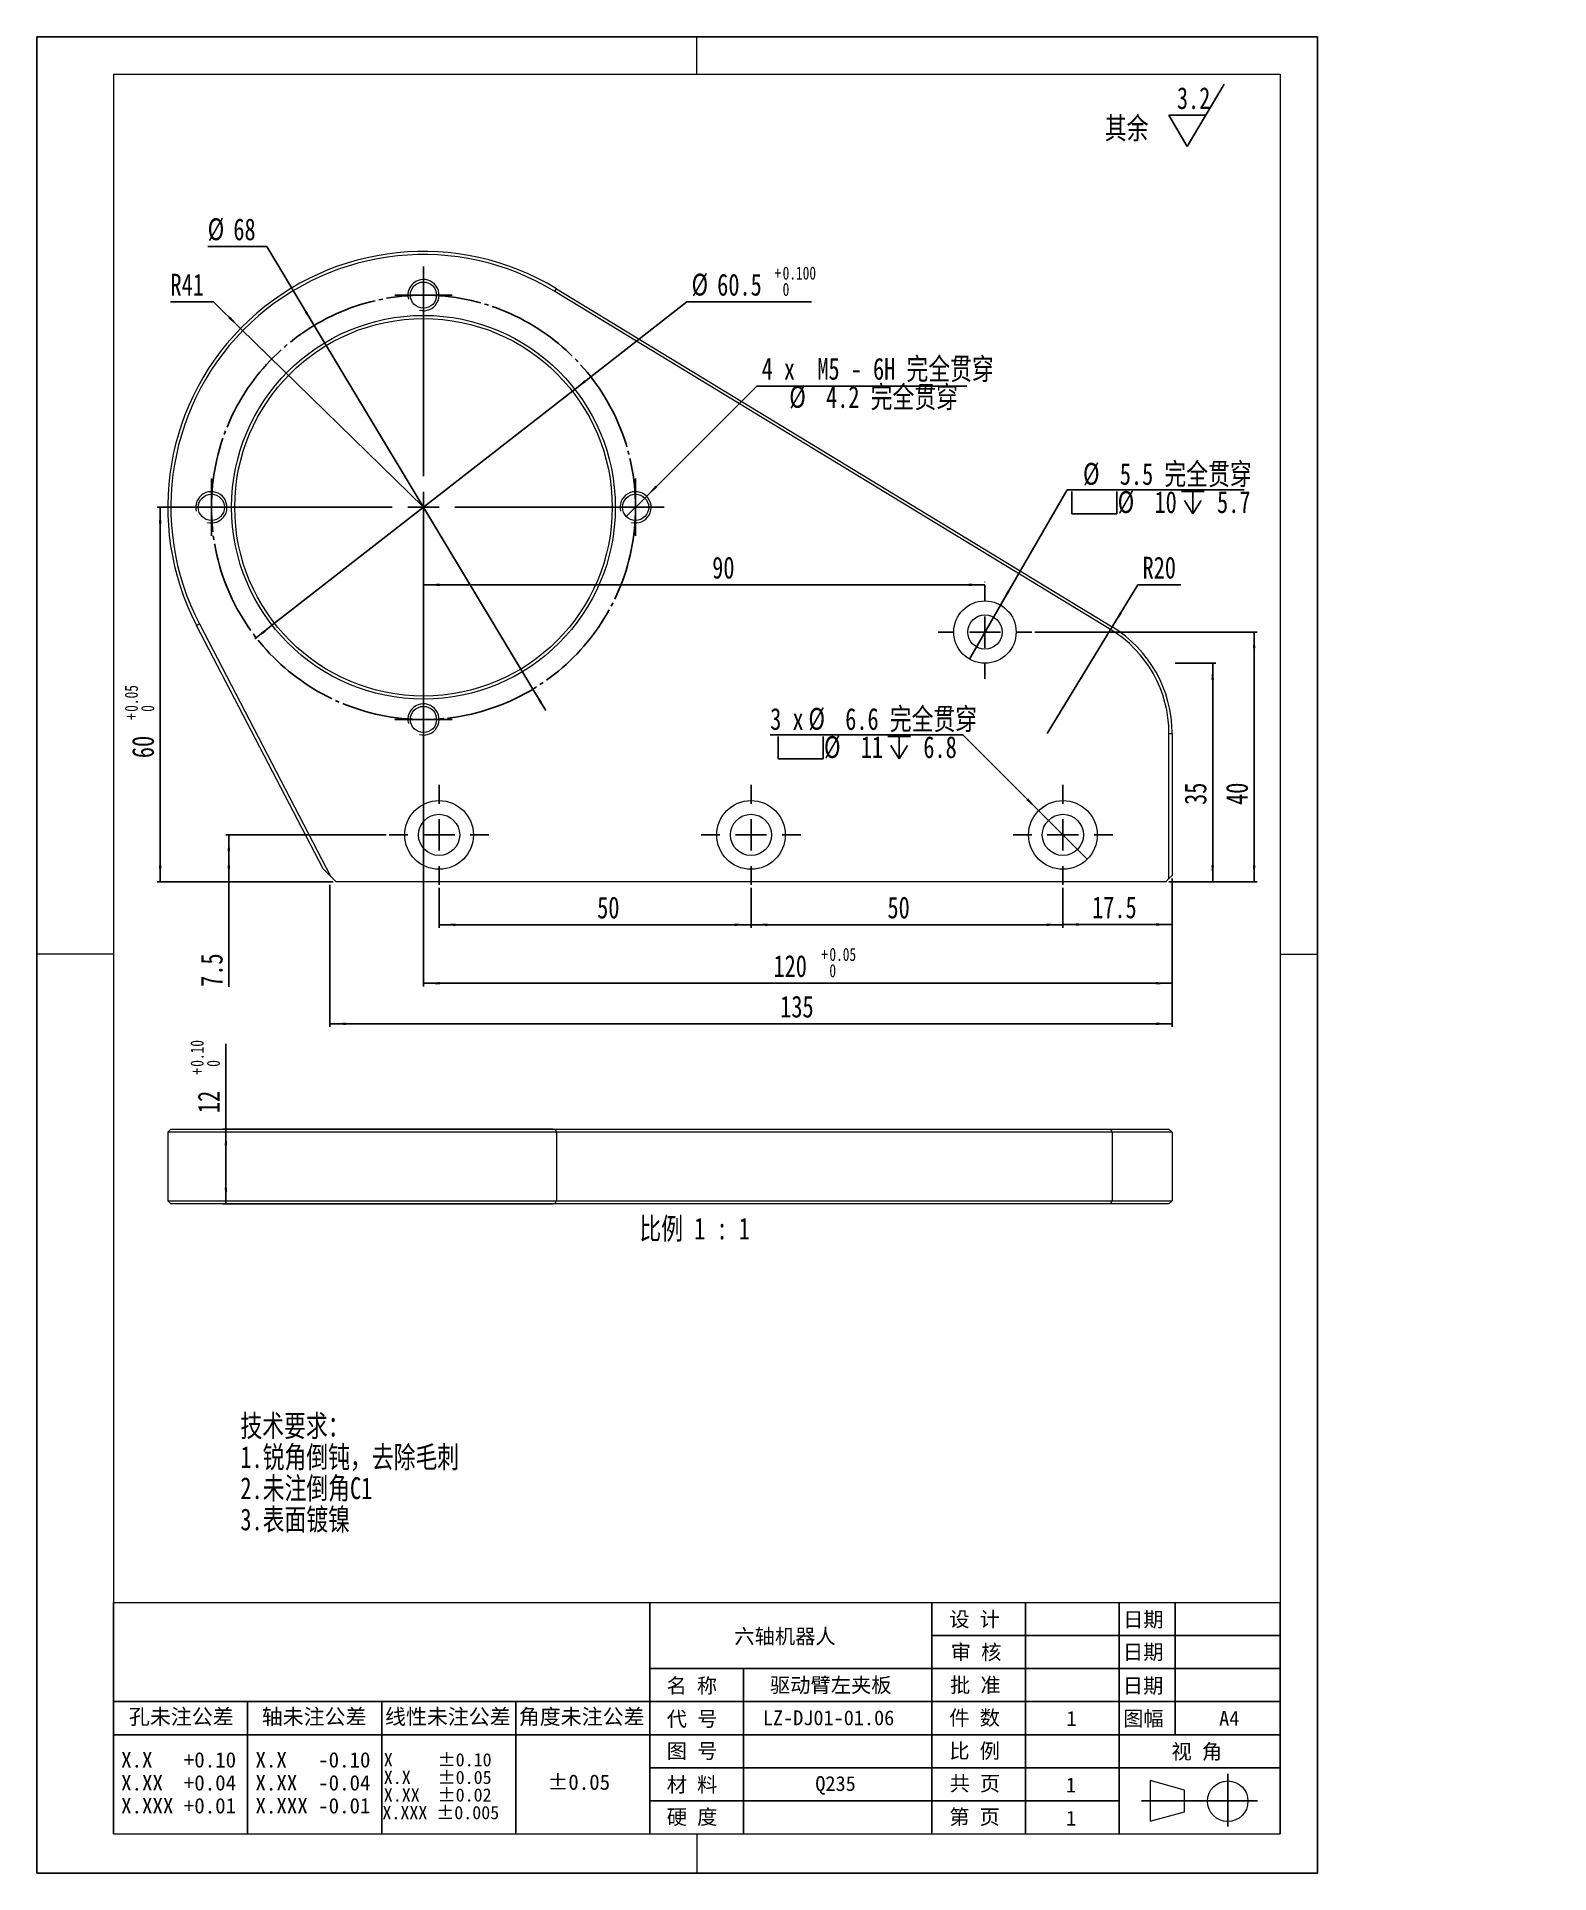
# Model space of a CAD drawing. Header units: millimetres. Extents: x 5 to 490, y 3 to 592.
import ezdxf

# ---------------------------------------------------------------- set-up
doc = ezdxf.new("R2010")
doc.units = ezdxf.units.MM
doc.linetypes.add('SLD-中心线', pattern=[34.29, 30.48, -1.27, 1.27, -1.27])
doc.linetypes.add('SLD-实线', pattern=[0])
for name, color, linetype in [('FORMAT', 7, 'SLD-实线'), ('SLD-0', 179, 'SLD-实线'), ('中心线层', 1, 'SLD-中心线'), ('图框', 7, 'SLD-实线'), ('标注层', 96, 'SLD-实线')]:
    doc.layers.add(name, color=color, linetype=linetype)
doc.layers.add('粗实线', color=7, linetype='SLD-实线', lineweight=15)
doc.styles.add('SLDTEXTSTYLE0', font='HYSWLONGFANGSONG.TTF', dxfattribs={"bigfont": 'bigfont'})
doc.styles.add('SLDTEXTSTYLE1', font='SIMSUN.TTC')
doc.styles.add('SLDTEXTSTYLE2', font='SIMSUN.TTC', dxfattribs={"bigfont": 'bigfont'})
doc.styles.add('SLDTEXTSTYLE3', font='HYSWLONGFANGSONG.TTF')
doc.dimstyles.new('SLDDIMSTYLE0', dxfattribs={"dimtxt": 7, "dimasz": 5.2, "dimexe": 0, "dimexo": 0.0625, "dimgap": 1.75, "dimtad": 0, "dimtih": 1, "dimtoh": 1, "dimdec": 3, "dimrnd": 1e-09, "dimzin": 12, "dimdsep": 46, "dimtxsty": 'SLDTEXTSTYLE3', "dimsah": 1, "dimcen": 0, "dimadec": 0, "dimazin": 3, "dimtfac": 1, "dimtdec": 3, "dimtmove": 0, "dimatfit": 3, "dimfxl": 0, "dimfrac": 2, "dimtolj": 1, "dimtzin": 12, "dimarcsym": 0})
doc.dimstyles.new('SLDDIMSTYLE1', dxfattribs={"dimtxt": 7, "dimasz": 5.2, "dimexe": 0, "dimexo": 0.0625, "dimgap": 1.75, "dimtad": 1, "dimrnd": 1e-09, "dimzin": 12, "dimdsep": 46, "dimtxsty": 'SLDTEXTSTYLE3', "dimsah": 1, "dimcen": 0.09, "dimadec": 0, "dimazin": 3, "dimtol": 1, "dimtp": 0.1, "dimtfac": 1, "dimtofl": 0, "dimtmove": 0, "dimatfit": 3, "dimfxl": 0, "dimfrac": 2, "dimtolj": 1, "dimarcsym": 0})
doc.dimstyles.new('SLDDIMSTYLE2', dxfattribs={"dimtxt": 7, "dimasz": 5.2, "dimexe": 0, "dimexo": 0.0625, "dimgap": 1.75, "dimtad": 0, "dimtih": 1, "dimtoh": 1, "dimdec": 3, "dimrnd": 1e-09, "dimzin": 12, "dimdsep": 46, "dimtxsty": 'SLDTEXTSTYLE3', "dimsah": 1, "dimcen": 0, "dimadec": 0, "dimazin": 3, "dimtfac": 1, "dimtdec": 3, "dimtofl": 0, "dimtmove": 0, "dimatfit": 3, "dimfxl": 0, "dimfrac": 2, "dimtolj": 1, "dimtzin": 12, "dimarcsym": 0})
doc.dimstyles.new('SLDDIMSTYLE3', dxfattribs={"dimtxt": 7, "dimasz": 5.2, "dimexe": 0, "dimexo": 0.0625, "dimgap": 1.75, "dimtad": 1, "dimdec": 3, "dimrnd": 1e-09, "dimzin": 12, "dimdsep": 46, "dimtxsty": 'SLDTEXTSTYLE3', "dimsah": 1, "dimcen": 0.09, "dimadec": 0, "dimazin": 3, "dimtfac": 1, "dimtdec": 3, "dimtofl": 0, "dimtmove": 0, "dimatfit": 3, "dimfxl": 0, "dimfrac": 2, "dimtolj": 1, "dimtzin": 12, "dimarcsym": 0})
doc.dimstyles.new('SLDDIMSTYLE4', dxfattribs={"dimtxt": 7, "dimasz": 5.2, "dimexe": 0, "dimexo": 0.0625, "dimgap": 1.75, "dimtad": 0, "dimtih": 1, "dimtoh": 1, "dimdec": 3, "dimrnd": 1e-09, "dimzin": 12, "dimdsep": 46, "dimtxsty": 'SLDTEXTSTYLE3', "dimsah": 1, "dimcen": 0, "dimadec": 0, "dimazin": 3, "dimtol": 1, "dimtp": 0.2, "dimtfac": 1, "dimtdec": 3, "dimtmove": 0, "dimatfit": 3, "dimfxl": 0, "dimfrac": 2, "dimtolj": 1, "dimtzin": 0, "dimarcsym": 0})
doc.dimstyles.new('SLDDIMSTYLE5', dxfattribs={"dimtxt": 7, "dimasz": 5.2, "dimexe": 0, "dimexo": 0.0625, "dimgap": 1.75, "dimtad": 0, "dimtih": 1, "dimtoh": 1, "dimdec": 0, "dimrnd": 1e-09, "dimzin": 12, "dimdsep": 46, "dimtxsty": 'SLDTEXTSTYLE3', "dimblk1": 'NONE', "dimsah": 1, "dimcen": 0, "dimadec": 0, "dimazin": 3, "dimtfac": 1, "dimtdec": 3, "dimtmove": 0, "dimatfit": 3, "dimldrblk": 'NONE', "dimfxl": 0, "dimfrac": 2, "dimtolj": 1, "dimtzin": 12, "dimarcsym": 0})
doc.dimstyles.new('SLDDIMSTYLE6', dxfattribs={"dimtxt": 7, "dimasz": 5.2, "dimexe": 0, "dimexo": 0.0625, "dimgap": 1.75, "dimtad": 0, "dimtih": 1, "dimtoh": 1, "dimdec": 1, "dimrnd": 1e-09, "dimzin": 12, "dimdsep": 46, "dimtxsty": 'SLDTEXTSTYLE3', "dimblk1": 'NONE', "dimsah": 1, "dimcen": 0, "dimadec": 0, "dimazin": 3, "dimtfac": 1, "dimtdec": 3, "dimtmove": 0, "dimatfit": 3, "dimldrblk": 'NONE', "dimfxl": 0, "dimfrac": 2, "dimtolj": 1, "dimtzin": 12, "dimarcsym": 0})
doc.dimstyles.new('SLDDIMSTYLE7', dxfattribs={"dimtxt": 7, "dimasz": 5.2, "dimexe": 0, "dimexo": 0.0625, "dimgap": 1.75, "dimtad": 1, "dimrnd": 1e-09, "dimzin": 12, "dimdsep": 46, "dimtxsty": 'SLDTEXTSTYLE3', "dimsah": 1, "dimcen": 0.09, "dimadec": 0, "dimazin": 3, "dimtol": 1, "dimtp": 0.2, "dimtfac": 1, "dimtofl": 0, "dimtmove": 0, "dimatfit": 3, "dimfxl": 0, "dimfrac": 2, "dimtolj": 1, "dimtzin": 0, "dimarcsym": 0})

# ---------------------------------------------------------------- blocks, each defined once
blk = doc.blocks.new('SW_NOTE_0')
at = {"layer": 'SLD-0', "color": 0, "char_height": 7, "attachment_point": 1, "style": 'SLDTEXTSTYLE0'}
for s, insert in [('\\M+18B5A术\\M+19776\\M+18B81\\M+18146', (0, 9.02)), ('1.锐\\M+18A70\\M+1937C钝\\M+18143\\M+18B8E\\M+18F9C\\M+196D1\\M+18E68', (0, -0.98)), ('2.\\M+196A2\\M+1928D\\M+1937C\\M+18A70C1', (0, -10.98)), ('3.\\M+1955C\\M+196CA镀镍', (0, -20.98))]:
    blk.add_mtext(s, dxfattribs=dict(at, insert=insert))
blk = doc.blocks.new('SW_NOTE_1')
at = {"layer": 'FORMAT', "color": 0, "char_height": 4.925, "attachment_point": 2, "style": 'SLDTEXTSTYLE1'}
for s, insert in [('X.X   +0.10', (15.24, 5.73)), ('X.XX  +0.04', (15.24, -1.63)), ('X.XXX +0.01', (15.24, -8.98))]:
    blk.add_mtext(s, dxfattribs=dict(at, insert=insert))
blk = doc.blocks.new('SW_NOTE_2')
at = {"layer": 'FORMAT', "color": 0, "char_height": 4.925, "attachment_point": 2, "style": 'SLDTEXTSTYLE1'}
for s, insert in [('X.X   -0.10', (15.24, 5.73)), ('X.XX  -0.04', (15.24, -1.63)), ('X.XXX -0.01', (15.24, -8.98))]:
    blk.add_mtext(s, dxfattribs=dict(at, insert=insert))
blk = doc.blocks.new('SW_NOTE_3')
at = {"layer": 'FORMAT', "color": 0, "char_height": 4.2333, "attachment_point": 2, "style": 'SLDTEXTSTYLE1'}
for s, insert in [('X     ±0.10', (14.35, 4.93)), ('X.X   ±0.05', (14.35, -0.72)), (' X.XXX ±0.005', (13.91, -12.01)), ('X.XX  ±0.02', (14.35, -6.36))]:
    blk.add_mtext(s, dxfattribs=dict(at, insert=insert))
blk = doc.blocks.new('SW_SFSYMBOL_0')
at = {"layer": 'SLD-0', "color": 0}
for p, q in [((3.3, -10), (15.1, 10)), ((3.3, -10), (-2.6, 0)), ((9.2, 0), (-2.6, 0))]:
    blk.add_line(p, q, dxfattribs=at)
at = {"layer": 'SLD-0', "color": 0, "insert": (0, 9.02), "char_height": 7, "attachment_point": 1, "style": 'SLDTEXTSTYLE3'}
blk.add_mtext('3.2', dxfattribs=at)
blk = doc.blocks.new('_D')
at = {"layer": '标注层'}
for p, q in [((78.73, 524.36), (59.81, 524.36)), ((93.95, 499.06), (78.73, 524.36)), ((164.05, 382.52), (93.95, 499.06)), ((164.05, 382.52), (168.18, 375.67))]:
    blk.add_line(p, q, dxfattribs=at)
for points in [[(93.95, 499.06), (91.61, 503.72), (90.92, 503.31)], [(164.05, 382.52), (166.39, 377.86), (167.08, 378.27)]]:
    blk.add_solid(points, dxfattribs=at)
at = {"layer": '标注层', "char_height": 7, "attachment_point": 1, "style": 'SLDTEXTSTYLE3'}
for s, insert in [('%%c', (59.81, 533.41, 0.2)), ('68', (68.04, 533.38, 0.2))]:
    blk.add_mtext(s, dxfattribs=dict(at, insert=insert))
blk = doc.blocks.new('_D_1')
at = {"layer": '标注层'}
for p, q in [((95.25, 440.79), (43.58, 440.79)), ((44.58, 440.79), (44.58, 320.79)), ((98, 320.79), (43.58, 320.79))]:
    blk.add_line(p, q, dxfattribs=at)
for points in [[(44.58, 440.79), (44.18, 435.59), (44.98, 435.59)], [(44.58, 320.79), (44.98, 325.99), (44.18, 325.99)]]:
    blk.add_solid(points, dxfattribs=at)
at = {"layer": '标注层', "attachment_point": 1, "rotation": 90, "style": 'SLDTEXTSTYLE3'}
for s, insert, char_height in [('0.05', (33.23, 375.24, 11.8), 4.2), ('0', (38.46, 375.24, 11.8), 4.2), ('+', (33.23, 372.66, 11.8), 4.2), ('60', (35.56, 360.4, 11.8), 7)]:
    blk.add_mtext(s, dxfattribs=dict(at, insert=insert, char_height=char_height))
blk = doc.blocks.new('_D_2')
at = {"layer": '标注层'}
for p, q in [((61.65, 506.61), (47.88, 506.61)), ((70.35, 498.1), (61.65, 506.61)), ((129, 440.79), (70.35, 498.1))]:
    blk.add_line(p, q, dxfattribs=at)
blk.add_solid([(70.35, 498.1), (66.92, 502.02), (66.36, 501.45)], dxfattribs=at)
at = {"layer": '标注层', "insert": (47.88, 515.63, 11.8), "char_height": 7, "attachment_point": 1, "style": 'SLDTEXTSTYLE3'}
blk.add_mtext('R41', dxfattribs=at)
blk = doc.blocks.new('_D_3')
at = {"layer": '标注层'}
for p, q in [((129, 407.04), (129, 287.24)), ((369, 319.79), (369, 287.24)), ((129, 288.24), (369, 288.24))]:
    blk.add_line(p, q, dxfattribs=at)
for points in [[(129, 288.24), (134.2, 287.84), (134.2, 288.64)], [(369, 288.24), (363.8, 288.64), (363.8, 287.84)]]:
    blk.add_solid(points, dxfattribs=at)
at = {"layer": '标注层', "attachment_point": 1, "style": 'SLDTEXTSTYLE3'}
for s, insert, char_height in [('120', (241.2, 297.26, 11.8), 7), ('+', (256.54, 299.6, 11.8), 4.2), ('0.05', (259.13, 299.6, 11.8), 4.2), ('0', (259.13, 294.37, 11.8), 4.2)]:
    blk.add_mtext(s, dxfattribs=dict(at, insert=insert, char_height=char_height))
blk = doc.blocks.new('_D_4')
at = {"layer": '标注层'}
for p, q in [((370, 390.79), (383.01, 390.79)), ((382.01, 390.79), (382.01, 320.79)), ((370, 320.79), (383.01, 320.79))]:
    blk.add_line(p, q, dxfattribs=at)
for points in [[(382.01, 390.79), (381.61, 385.59), (382.41, 385.59)], [(382.01, 320.79), (382.41, 325.99), (381.61, 325.99)]]:
    blk.add_solid(points, dxfattribs=at)
at = {"layer": '标注层', "insert": (372.99, 345.4, 11.8), "char_height": 7, "attachment_point": 1, "rotation": 90, "style": 'SLDTEXTSTYLE3'}
blk.add_mtext('35', dxfattribs=at)
blk = doc.blocks.new('_D_5')
at = {"layer": '标注层'}
for p, q in [((99, 319.79), (99, 274.25)), ((369, 319.79), (369, 274.25)), ((99, 275.25), (369, 275.25))]:
    blk.add_line(p, q, dxfattribs=at)
for points in [[(99, 275.25), (104.2, 274.85), (104.2, 275.65)], [(369, 275.25), (363.8, 275.65), (363.8, 274.85)]]:
    blk.add_solid(points, dxfattribs=at)
at = {"layer": '标注层', "insert": (243.36, 284.27, 11.8), "char_height": 7, "attachment_point": 1, "style": 'SLDTEXTSTYLE3'}
blk.add_mtext('135', dxfattribs=at)
blk = doc.blocks.new('_D_6')
at = {"layer": '标注层'}
for p, q in [((349.82, 402.46), (358.03, 415.94)), ((358.03, 415.94), (371.8, 415.94)), ((329, 368.3), (349.82, 402.46))]:
    blk.add_line(p, q, dxfattribs=at)
blk.add_solid([(349.82, 402.46), (352.87, 406.69), (352.18, 407.11)], dxfattribs=at)
at = {"layer": '标注层', "insert": (359.53, 424.96, 11.8), "char_height": 7, "attachment_point": 1, "style": 'SLDTEXTSTYLE3'}
blk.add_mtext('R20', dxfattribs=at)
blk = doc.blocks.new('_D_7')
at = {"layer": '标注层'}
for p, q in [((176.72, 477.98), (213.44, 506.61)), ((213.44, 506.61), (253.35, 506.61)), ((81.28, 403.6), (176.72, 477.98)), ((81.28, 403.6), (74.97, 398.68))]:
    blk.add_line(p, q, dxfattribs=at)
for points in [[(176.72, 477.98), (181.06, 480.87), (180.57, 481.5)], [(81.28, 403.6), (76.94, 400.71), (77.43, 400.08)]]:
    blk.add_solid(points, dxfattribs=at)
at = {"layer": '标注层', "attachment_point": 1, "style": 'SLDTEXTSTYLE3'}
for s, insert, char_height in [('%%c', (214.94, 515.66, 12.2), 7), ('60.5', (223.16, 515.63, 12.2), 7), ('+', (241.56, 517.96, 12.2), 4.2), ('0.100', (244.14, 517.96, 12.2), 4.2), ('0', (244.14, 512.73, 12.2), 4.2)]:
    blk.add_mtext(s, dxfattribs=dict(at, insert=insert, char_height=char_height))
blk = doc.blocks.new('_D_8')
at = {"layer": '标注层'}
for p, q in [((199.97, 443.76), (235.91, 479.66)), ((235.91, 479.66), (303.19, 479.66)), ((194.03, 437.82), (199.97, 443.76))]:
    blk.add_line(p, q, dxfattribs=at)
blk.add_solid([(199.97, 443.76), (203.93, 447.15), (203.37, 447.72)], dxfattribs=at)
at = {"layer": '标注层', "char_height": 7, "attachment_point": 1}
for s, insert, style in [('4 x  M5 - 6H \\M+18AAE\\M+19153贯\\M+190FA', (237.41, 488.68, 12.2), 'SLDTEXTSTYLE0'), ('%%c', (246.27, 479.68, 12.2), 'SLDTEXTSTYLE3'), (' 4.2 \\M+18AAE\\M+19153贯\\M+190FA', (254.5, 479.65, 12.2), 'SLDTEXTSTYLE0')]:
    blk.add_mtext(s, dxfattribs=dict(at, insert=insert, style=style))
blk = doc.blocks.new('_NONE')
blk = doc.blocks.new('SW_SYMBOL_HOLE_SPOT')
at = {"layer": '标注层', "color": 0}
for p, q in [((0, 1750), (0, 150)), ((3200, 150), (3200, 1750)), ((0, 150), (3200, 150))]:
    blk.add_line(p, q, dxfattribs=at)
blk = doc.blocks.new('SW_SYMBOL_HOLE_DEPTH')
at = {"layer": '标注层', "color": 0}
for p, q in [((0, 1750), (1600, 1750)), ((800, 1750), (800, 150)), ((200, 1110), (800, 150)), ((1400, 1110), (800, 150))]:
    blk.add_line(p, q, dxfattribs=at)
blk = doc.blocks.new('_D_9')
at = {"layer": '标注层'}
for p, q in [((314, 409.45), (335.32, 446.33)), ((335.32, 446.33), (392.1, 446.33)), ((304, 392.13), (314, 409.45))]:
    blk.add_line(p, q, dxfattribs=at)
blk.add_solid([(314, 409.45), (316.95, 413.75), (316.26, 414.15)], dxfattribs=at)
at = {"layer": '标注层', "xscale": 0.004511737089201878, "yscale": 0.004511737089201878, "zscale": 0.004511737089201878}
for name, p in [('SW_SYMBOL_HOLE_SPOT', (336.82, 437.97)), ('SW_SYMBOL_HOLE_DEPTH', (372.05, 437.97))]:
    blk.add_blockref(name, p, dxfattribs=at)
at = {"layer": '标注层', "char_height": 7, "attachment_point": 1}
for s, insert, style in [('%%c', (340.44, 455.01, 12.2), 'SLDTEXTSTYLE3'), (' 5.5 \\M+18AAE\\M+19153贯\\M+190FA', (348.67, 454.98, 12.2), 'SLDTEXTSTYLE0'), ('%%c', (351.55, 445.98, 12.2), 'SLDTEXTSTYLE3'), (' 10 ', (359.78, 445.95, 12.2), 'SLDTEXTSTYLE3'), (' 5.7', (379.84, 445.95, 12.2), 'SLDTEXTSTYLE3')]:
    blk.add_mtext(s, dxfattribs=dict(at, insert=insert, style=style))
blk = doc.blocks.new('_D_10')
at = {"layer": '标注层'}
for p, q in [((301.94, 367.81), (240.15, 367.81)), ((326.22, 343.56), (301.94, 367.81)), ((341.78, 328.02), (326.22, 343.56))]:
    blk.add_line(p, q, dxfattribs=at)
blk.add_solid([(326.22, 343.56), (322.82, 347.52), (322.26, 346.95)], dxfattribs=at)
at = {"layer": '标注层', "xscale": 0.004511737089201878, "yscale": 0.004511737089201878, "zscale": 0.004511737089201878}
for name, p in [('SW_SYMBOL_HOLE_SPOT', (242.66, 359.45)), ('SW_SYMBOL_HOLE_DEPTH', (277.89, 359.45))]:
    blk.add_blockref(name, p, dxfattribs=at)
at = {"layer": '标注层', "char_height": 7, "attachment_point": 1}
for s, insert, style in [('%%c', (252.41, 376.49, 12.2), 'SLDTEXTSTYLE3'), (' 6.6 \\M+18AAE\\M+19153贯\\M+190FA', (260.64, 376.46, 12.2), 'SLDTEXTSTYLE0'), ('3 x ', (240.15, 376.46, 12.2), 'SLDTEXTSTYLE3'), ('%%c', (257.39, 367.46, 12.2), 'SLDTEXTSTYLE3'), (' 11 ', (265.62, 367.43, 12.2), 'SLDTEXTSTYLE3'), (' 6.8', (285.68, 367.43, 12.2), 'SLDTEXTSTYLE3')]:
    blk.add_mtext(s, dxfattribs=dict(at, insert=insert, style=style))
blk = doc.blocks.new('_D_11')
at = {"layer": '标注层'}
for p, q in [((234, 318.79), (234, 306)), ((334, 318.79), (334, 306)), ((334, 307), (234, 307))]:
    blk.add_line(p, q, dxfattribs=at)
for points in [[(234, 307), (239.2, 306.6), (239.2, 307.4)], [(334, 307), (328.8, 307.4), (328.8, 306.6)]]:
    blk.add_solid(points, dxfattribs=at)
at = {"layer": '标注层', "insert": (277.75, 316.03, 12.2), "char_height": 7, "attachment_point": 1, "style": 'SLDTEXTSTYLE3'}
blk.add_mtext('50', dxfattribs=at)
blk = doc.blocks.new('_D_12')
at = {"layer": '标注层'}
for p, q in [((134, 318.79), (134, 306)), ((234, 318.79), (234, 306)), ((234, 307), (134, 307))]:
    blk.add_line(p, q, dxfattribs=at)
for points in [[(134, 307), (139.2, 306.6), (139.2, 307.4)], [(234, 307), (228.8, 307.4), (228.8, 306.6)]]:
    blk.add_solid(points, dxfattribs=at)
at = {"layer": '标注层', "insert": (184.68, 316.03, 12.2), "char_height": 7, "attachment_point": 1, "style": 'SLDTEXTSTYLE3'}
blk.add_mtext('50', dxfattribs=at)
blk = doc.blocks.new('_D_13')
at = {"layer": '标注层'}
for p, q in [((117, 335.79), (65.6, 335.79)), ((66.6, 335.79), (66.6, 320.79)), ((100, 320.79), (65.6, 320.79)), ((66.6, 320.79), (66.6, 287.09))]:
    blk.add_line(p, q, dxfattribs=at)
for points in [[(66.6, 335.79), (66.2, 330.59), (67, 330.59)], [(66.6, 320.79), (67, 325.99), (66.2, 325.99)]]:
    blk.add_solid(points, dxfattribs=at)
at = {"layer": '标注层', "insert": (57.58, 287.09, 12.2), "char_height": 7, "attachment_point": 1, "rotation": 90, "style": 'SLDTEXTSTYLE3'}
blk.add_mtext('7.5', dxfattribs=at)
blk = doc.blocks.new('_D_14')
at = {"layer": '标注层'}
for p, q in [((334, 318.79), (334, 306.07)), ((369, 321.79), (369, 306.07)), ((334, 307.07), (369, 307.07))]:
    blk.add_line(p, q, dxfattribs=at)
for points in [[(334, 307.07), (339.2, 306.67), (339.2, 307.47)], [(369, 307.07), (363.8, 307.47), (363.8, 306.67)]]:
    blk.add_solid(points, dxfattribs=at)
at = {"layer": '标注层', "insert": (343.36, 316.09, 12.2), "char_height": 7, "attachment_point": 1, "style": 'SLDTEXTSTYLE3'}
blk.add_mtext('17.5', dxfattribs=at)
blk = doc.blocks.new('_D_15')
at = {"layer": '标注层'}
for p, q in [((325, 400.79), (396.3, 400.79)), ((395.3, 400.79), (395.3, 320.79)), ((368, 320.79), (396.3, 320.79))]:
    blk.add_line(p, q, dxfattribs=at)
for points in [[(395.3, 400.79), (394.9, 395.59), (395.7, 395.59)], [(395.3, 320.79), (395.7, 325.99), (394.9, 325.99)]]:
    blk.add_solid(points, dxfattribs=at)
at = {"layer": '标注层', "insert": (386.28, 345.4, 12.2), "char_height": 7, "attachment_point": 1, "rotation": 90, "style": 'SLDTEXTSTYLE3'}
blk.add_mtext('40', dxfattribs=at)
blk = doc.blocks.new('_D_16')
at = {"layer": '标注层'}
for p, q in [((129, 439.79), (129, 414.94)), ((309, 415.94), (129, 415.94)), ((309, 416.79), (309, 416.94))]:
    blk.add_line(p, q, dxfattribs=at)
for points in [[(129, 415.94), (134.2, 415.54), (134.2, 416.34)], [(309, 415.94), (303.8, 416.34), (303.8, 415.54)]]:
    blk.add_solid(points, dxfattribs=at)
at = {"layer": '标注层', "insert": (221.56, 424.96, 12.2), "char_height": 7, "attachment_point": 1, "style": 'SLDTEXTSTYLE3'}
blk.add_mtext('90', dxfattribs=at)
blk = doc.blocks.new('SW_CENTERMARKSYMBOL_0')
at = {"layer": 'SLD-0', "color": 0}
for p, q in [((0, 10), (0, 65.5)), ((-10, 0), (-65.5, 0)), ((0, 0), (-5, 0)), ((0, 0), (0, 5)), ((0, 0), (0, -5)), ((0, 0), (5, 0)), ((10, 0), (65.5, 0)), ((0, -10), (0, -65.5))]:
    blk.add_line(p, q, dxfattribs=at)
blk = doc.blocks.new('SW_CENTERMARKSYMBOL_1')
at = {"layer": 'SLD-0', "color": 0}
for p, q in [((0, 5), (0, 9.2)), ((-5, 0), (-9.2, 0)), ((0, 0), (-5, 0)), ((0, 0), (0, 5)), ((0, 0), (0, -5)), ((0, 0), (5, 0)), ((5, 0), (9.2, 0)), ((0, -5), (0, -9.2))]:
    blk.add_line(p, q, dxfattribs=at)
blk = doc.blocks.new('SW_CENTERMARKSYMBOL_2')
at = {"layer": 'SLD-0', "color": 0}
for p, q in [((0, 5), (0, 9.2)), ((-5, 0), (-9.2, 0)), ((0, 0), (-5, 0)), ((0, 0), (0, 5)), ((0, 0), (0, -5)), ((0, 0), (5, 0)), ((5, 0), (9.2, 0)), ((0, -5), (0, -9.2))]:
    blk.add_line(p, q, dxfattribs=at)
blk = doc.blocks.new('SW_CENTERMARKSYMBOL_3')
at = {"layer": 'SLD-0', "color": 0}
for p, q in [((0, 5), (0, 9.2)), ((-5, 0), (-9.2, 0)), ((0, 0), (-5, 0)), ((0, 0), (0, 5)), ((0, 0), (0, -5)), ((0, 0), (5, 0)), ((5, 0), (9.2, 0)), ((0, -5), (0, -9.2))]:
    blk.add_line(p, q, dxfattribs=at)
blk = doc.blocks.new('SW_CENTERMARKSYMBOL_4')
at = {"layer": 'SLD-0', "color": 0}
for p, q in [((0, 5), (0, 9.2)), ((-5, 0), (-9.2, 0)), ((0, 0), (-5, 0)), ((0, 0), (0, 5)), ((0, 0), (0, -5)), ((0, 0), (5, 0)), ((5, 0), (9.2, 0)), ((0, -5), (0, -9.2))]:
    blk.add_line(p, q, dxfattribs=at)
blk = doc.blocks.new('SW_CENTERMARKSYMBOL_5')
at = {"layer": 'SLD-0', "color": 0}
for p, q in [((0, 10), (0, 16)), ((-10, 0), (-16, 0)), ((0, 0), (-5, 0)), ((0, 0), (0, 5)), ((0, 0), (0, -5)), ((0, 0), (5, 0)), ((10, 0), (16, 0)), ((0, -10), (0, -16))]:
    blk.add_line(p, q, dxfattribs=at)
blk = doc.blocks.new('SW_CENTERMARKSYMBOL_6')
at = {"layer": 'SLD-0', "color": 0}
for p, q in [((0, 10), (0, 16)), ((-10, 0), (-16, 0)), ((0, 0), (-5, 0)), ((0, 0), (0, 5)), ((0, 0), (0, -5)), ((0, 0), (5, 0)), ((10, 0), (16, 0)), ((0, -10), (0, -16))]:
    blk.add_line(p, q, dxfattribs=at)
blk = doc.blocks.new('SW_CENTERMARKSYMBOL_7')
at = {"layer": 'SLD-0', "color": 0}
for p, q in [((0, 10), (0, 16)), ((-10, 0), (-16, 0)), ((0, 0), (-5, 0)), ((0, 0), (0, 5)), ((0, 0), (0, -5)), ((0, 0), (5, 0)), ((10, 0), (16, 0)), ((0, -10), (0, -16))]:
    blk.add_line(p, q, dxfattribs=at)
blk = doc.blocks.new('SW_CENTERMARKSYMBOL_8')
at = {"layer": 'SLD-0', "color": 0}
for p, q in [((0, 10), (0, 15)), ((-10, 0), (-15, 0)), ((0, 0), (-5, 0)), ((0, 0), (0, 5)), ((0, 0), (0, -5)), ((0, 0), (5, 0)), ((10, 0), (15, 0)), ((0, -10), (0, -15))]:
    blk.add_line(p, q, dxfattribs=at)
blk = doc.blocks.new('_D_17')
at = {"layer": '标注层'}
for p, q in [((65.66, 241.52), (65.66, 268.85)), ((170.61, 241.52), (64.66, 241.52)), ((65.66, 241.52), (65.66, 217.52)), ((170.61, 217.52), (64.66, 217.52))]:
    blk.add_line(p, q, dxfattribs=at)
for points in [[(65.66, 241.52), (65.26, 236.32), (66.06, 236.32)], [(65.66, 217.52), (66.06, 222.72), (65.26, 222.72)]]:
    blk.add_solid(points, dxfattribs=at)
at = {"layer": '标注层', "attachment_point": 1, "rotation": 90, "style": 'SLDTEXTSTYLE3'}
for s, insert, char_height in [('0.10', (54.3, 261.48, 19.2), 4.2), ('+', (54.3, 258.9, 19.2), 4.2), ('0', (59.53, 261.48, 19.2), 4.2), ('12', (56.63, 246.63, 19.2), 7)]:
    blk.add_mtext(s, dxfattribs=dict(at, insert=insert, char_height=char_height))

msp = doc.modelspace()

# ---------------------------------------------------------------- linework, layer by layer
at = {"color": 7, "linetype": 'SLD-实线', "lineweight": 15}
for p, q in [((171.0926, 509.9939), (171.6123, 510.8483)), ((349.2669, 401.6217), (171.0926, 509.9939)), ((171.6123, 510.8483), (349.7865, 402.4761)), ((57.1441, 403.4037), (56.257, 402.9422)), ((96.8309, 324.9589), (56.257, 402.9422)), ((57.1441, 403.4037), (99.1808, 322.609)), ((349.2669, 401.6217), (349.7865, 402.4761)), ((368.0001, 321.7897), (368.0001, 368.3012)), ((368.0001, 368.3012), (369.0001, 368.3012)), ((369.0001, 368.3012), (369.0001, 322.7897)), ((99.1808, 322.609), (96.8309, 324.9589)), ((99.1808, 322.609), (101.0001, 320.7897)), ((367.0001, 320.7897), (101.0001, 320.7897)), ((367.0001, 320.7897), (368.0001, 321.7897)), ((369.0001, 322.7897), (368.0001, 321.7897)), ((48.0001, 241.5237), (47.0001, 240.5237)), ((48.0001, 241.5237), (171.0926, 241.5237)), ((171.0926, 241.5237), (171.6123, 240.5237)), ((171.0926, 241.5237), (349.2669, 241.5237)), ((349.2669, 241.5237), (349.7865, 240.5237)), ((349.2669, 241.5237), (368.0001, 241.5237)), ((368.0001, 241.5237), (369.0001, 240.5237)), ((47.0001, 240.5237), (47.0001, 218.5237)), ((171.6123, 240.5237), (47.0001, 240.5237)), ((171.6123, 240.5237), (171.6123, 218.5237)), ((349.7865, 240.5237), (171.6123, 240.5237)), ((349.7865, 240.5237), (349.7865, 218.5237)), ((369.0001, 240.5237), (349.7865, 240.5237)), ((369.0001, 240.5237), (369.0001, 218.5237)), ((47.0001, 218.5237), (48.0001, 217.5237)), ((47.0001, 218.5237), (171.6123, 218.5237)), ((171.0926, 217.5237), (171.6123, 218.5237)), ((171.6123, 218.5237), (349.7865, 218.5237)), ((349.2669, 217.5237), (349.7865, 218.5237)), ((349.7865, 218.5237), (369.0001, 218.5237)), ((368.0001, 217.5237), (369.0001, 218.5237)), ((171.0926, 217.5237), (48.0001, 217.5237)), ((349.2669, 217.5237), (171.0926, 217.5237)), ((368.0001, 217.5237), (349.2669, 217.5237))]:
    msp.add_line(p, q, dxfattribs=at)
for centre, radius in [((129.0001, 508.7897), 4.2), ((129.0001, 440.7897), 61.5), ((129.0001, 440.7897), 60.5), ((61.0001, 440.7897), 4.2), ((197.0001, 440.7897), 4.2), ((309.0001, 400.7897), 10), ((309.0001, 400.7897), 5.5), ((129.0001, 372.7897), 4.2), ((134.0001, 335.7897), 11), ((134.0001, 335.7897), 6.6), ((234.0001, 335.7897), 11), ((234.0001, 335.7897), 6.6), ((334.0001, 335.7897), 11), ((334.0001, 335.7897), 6.6)]:
    msp.add_circle(centre, radius, dxfattribs=at)
for centre, radius, start, end in [((129.0001, 440.7897), 82, 58.6904884, 207.4875267), ((129.0001, 440.7897), 81, 58.6904884, 207.4875267), ((329.0001, 368.3012), 39, 0, 58.6904884), ((329.0001, 368.3012), 40, 0, 58.6904884)]:
    msp.add_arc(centre, radius, start, end, dxfattribs=at)
at = {"color": 7, "linetype": 'SLD-实线', "lineweight": 0}
for centre in [(129.0001, 508.7897), (61.0001, 440.7897), (197.0001, 440.7897), (129.0001, 372.7897)]:
    msp.add_arc(centre, 5, 255, 195, dxfattribs=at)
at = {"layer": 'FORMAT'}
for p, q in [((29.6, 89.8), (29.6, 15.6)), ((201.6, 89.8), (201.6, 15.6)), ((292, 89.8), (292, 15.6)), ((322, 89.8), (322, 15.6)), ((352, 89.8), (352, 15.6)), ((370, 89.8), (370, 47.4)), ((403.6, 89.8), (403.6, 15.6)), ((403.6, 79.2), (292, 79.2)), ((403.6, 68.6), (201.6, 68.6)), ((231.6, 68.6), (231.6, 15.6)), ((29.6, 58), (403.6, 58)), ((72.6, 58), (72.6, 15.6)), ((115.6, 58), (115.6, 15.6)), ((158.6, 58), (158.6, 15.6)), ((29.6, 47.4), (403.6, 47.4)), ((201.6, 36.8), (403.6, 36.8)), ((352, 26.2), (201.6, 26.2))]:
    msp.add_line(p, q, dxfattribs=at)
at = {"layer": 'SLD-0'}
for p, q in [((386.8278, 34.9129), (386.8278, 17.9426)), ((359.1742, 26.2), (375.6734, 26.2)), ((375.6734, 26.2), (396.3388, 26.2))]:
    msp.add_line(p, q, dxfattribs=at)
at = {"layer": '中心线层', "linetype": 'SLD-中心线'}
msp.add_circle((129.0001, 440.7897), 68, dxfattribs=at)
at = {"layer": '图框'}
for p, q in [((5, 591.6), (415.6, 591.6)), ((5, 591.6), (5, 3)), ((415.6, 591.6), (415.6, 3)), ((5, 3), (415.6, 3))]:
    msp.add_line(p, q, dxfattribs=at)
at = {"layer": '粗实线'}
for p, q in [((216.6, 579.6), (216.6, 591.6)), ((29.6, 579.6), (403.6, 579.6)), ((29.6, 579.6), (29.6, 15.6)), ((403.6, 579.6), (403.6, 15.6)), ((29.6, 297.6), (5, 297.6)), ((403.6, 297.6), (415.6, 297.6)), ((29.6, 89.8), (403.6, 89.8)), ((361.9628, 32.7), (361.9628, 19.7)), ((373.001, 29.679), (361.9628, 32.7)), ((373.001, 22.721), (373.001, 29.679)), ((361.9628, 19.7), (373.001, 22.721)), ((29.6, 15.6), (403.6, 15.6)), ((29.6, 15.6), (403.6, 15.6)), ((216.6, 15.6), (216.6, 3))]:
    msp.add_line(p, q, dxfattribs=at)
msp.add_circle((386.8278, 26.0905), 6.5, dxfattribs=at)

# ---------------------------------------------------------------- block references
at = {"layer": 'FORMAT'}
for name, p in [('SW_NOTE_1', (35.2485, 36.0926)), ('SW_NOTE_2', (78.3257, 36.0926)), ('SW_NOTE_3', (119.2025, 36.5764))]:
    msp.add_blockref(name, p, dxfattribs=at)
at = {"layer": 'SLD-0'}
for name, p in [('SW_SFSYMBOL_0', (370.5443, 566.4103)), ('SW_CENTERMARKSYMBOL_4', (129.0001, 508.7897)), ('SW_CENTERMARKSYMBOL_0', (129.0001, 440.7897)), ('SW_CENTERMARKSYMBOL_3', (61.0001, 440.7897)), ('SW_CENTERMARKSYMBOL_2', (197.0001, 440.7897)), ('SW_CENTERMARKSYMBOL_8', (309.0001, 400.7897)), ('SW_CENTERMARKSYMBOL_1', (129.0001, 372.7897)), ('SW_CENTERMARKSYMBOL_6', (134.0001, 335.7897)), ('SW_CENTERMARKSYMBOL_7', (234.0001, 335.7897)), ('SW_CENTERMARKSYMBOL_5', (334.0001, 335.7897)), ('SW_NOTE_0', (70.2971, 140.8915))]:
    msp.add_blockref(name, p, dxfattribs=at)

# ---------------------------------------------------------------- texts
at = {"color": 7, "linetype": 'Continuous', "lineweight": 0, "insert": (212.3605, 213.136), "char_height": 7, "attachment_point": 2, "style": 'SLDTEXTSTYLE0'}
msp.add_mtext('  \\M+194E4\\M+197E1 1 : 1', dxfattribs=at)
at = {"layer": 'FORMAT', "attachment_point": 2}
for s, insert, char_height, style in [('设 计', (305.6882, 86.8128), 4.7625, 'SLDTEXTSTYLE2'), ('\\M+193FA\\M+18AFA', (359.7912, 86.7188), 4.7625, 'SLDTEXTSTYLE2'), ('审 \\M+18A6A', (306.1622, 76.2489), 4.7625, 'SLDTEXTSTYLE2'), ('\\M+193FA\\M+18AFA', (359.7364, 76.2865), 4.7625, 'SLDTEXTSTYLE2'), ('\\M+196BC \\M+18FCC', (215.045, 65.5128), 4.7625, 'SLDTEXTSTYLE2'), ('\\M+194E1 \\M+18F79', (305.9331, 65.695), 4.7625, 'SLDTEXTSTYLE2'), ('\\M+193FA\\M+18AFA', (359.7036, 65.5021), 4.7625, 'SLDTEXTSTYLE2'), ('\\M+18D45\\M+196A2\\M+1928D\\M+18CF6\\M+18DB7', (51.3522, 55.6606), 4.925, 'SLDTEXTSTYLE2'), ('轴\\M+196A2\\M+1928D\\M+18CF6\\M+18DB7', (93.9446, 55.6606), 4.925, 'SLDTEXTSTYLE2'), ('线\\M+190AB\\M+196A2\\M+1928D\\M+18CF6\\M+18DB7', (136.8179, 55.6606), 4.925, 'SLDTEXTSTYLE2'), ('\\M+18A70\\M+19378\\M+196A2\\M+1928D\\M+18CF6\\M+18DB7', (179.7183, 55.6606), 4.925, 'SLDTEXTSTYLE2'), ('\\M+191E3 \\M+18D86', (215.105, 54.864), 4.7625, 'SLDTEXTSTYLE2'), ('\\M+18C8F \\M+19094', (305.6882, 55.2117), 4.7625, 'SLDTEXTSTYLE2'), ('图\\M+1959D', (359.821, 54.9989), 4.7625, 'SLDTEXTSTYLE2'), ('A4', (387.3188, 55.05), 4.7625, 'SLDTEXTSTYLE1'), ('图 \\M+18D86', (215.105, 44.5967), 4.7625, 'SLDTEXTSTYLE2'), ('\\M+194E4 \\M+197E1', (305.6882, 44.5967), 4.7625, 'SLDTEXTSTYLE2'), ('视 \\M+18A70', (376.9227, 44.3817), 4.7625, 'SLDTEXTSTYLE2'), ('±0.05', (178.7808, 34.6756), 4.925, 'SLDTEXTSTYLE1'), ('\\M+18DDE \\M+197BF', (215.105, 33.8172), 4.7625, 'SLDTEXTSTYLE2'), ('\\M+18BA4 页', (305.7651, 34.1437), 4.7625, 'SLDTEXTSTYLE2'), ('1', (336.5957, 33.6877), 4.7625, 'SLDTEXTSTYLE1'), ('\\M+18D64 \\M+19378', (215.105, 23.4272), 4.7625, 'SLDTEXTSTYLE2'), ('\\M+191E6 页', (305.6882, 23.4272), 4.7625, 'SLDTEXTSTYLE2'), ('1', (336.6263, 23.0322), 4.7625, 'SLDTEXTSTYLE1')]:
    msp.add_mtext(s, dxfattribs=dict(at, insert=insert, char_height=char_height, style=style))
at = {"layer": 'SLD-0'}
for s, insert, char_height, attachment_point, style in [('\\M+191B4\\M+1975D', (347.4289, 565.8042), 7, 1, 'SLDTEXTSTYLE0'), ('\\M+1985A轴\\M+18AF7\\M+18AED\\M+1906C', (244.8951, 81.3303), 4.7625, 2, 'SLDTEXTSTYLE2'), ('驱动\\M+1E45D\\M+18DB6夹\\M+194C2', (259.5685, 65.695), 4.7625, 2, 'SLDTEXTSTYLE2'), ('LZ-DJ01-01.06', (258.874, 55.2117), 4.7625, 2, 'SLDTEXTSTYLE1'), ('1', (336.7402, 54.9989), 4.7625, 2, 'SLDTEXTSTYLE1'), ('Q235', (261.1064, 34.1437), 4.7625, 2, 'SLDTEXTSTYLE1')]:
    msp.add_mtext(s, dxfattribs=dict(at, insert=insert, char_height=char_height, attachment_point=attachment_point, style=style))

# ---------------------------------------------------------------- dimensions: what is measured, and where the dimension line sits
at = {"layer": '标注层'}
for p1, p2, dimstyle, picture, middle in [((93.9465, 499.0585), (164.0537, 382.521), 'SLDDIMSTYLE0', '_D', (68.5189, 529.7271)), ((176.716, 477.9844), (81.2842, 403.595), 'SLDDIMSTYLE4', '_D_7', (234.1445, 512.1905))]:
    dim = msp.add_diameter_dim_2p(p1=p1, p2=p2, dimstyle=dimstyle, dxfattribs=at)
    dim.commit()
    dim.dimension.update_dxf_attribs({"geometry": picture, "text_midpoint": middle, "dimtype": 163})
for center, mpoint, picture, middle in [((129.0001, 440.7897), (70.3545, 498.102), '_D_2', (54.0168, 510.9383)), ((329.0001, 368.3012), (349.8179, 402.457), '_D_6', (365.6682, 420.2675))]:
    dim = msp.add_radius_dim(center=center, mpoint=mpoint, dimstyle='SLDDIMSTYLE2', dxfattribs=at)
    dim.commit()
    dim.dimension.update_dxf_attribs({"geometry": picture, "text_midpoint": middle, "dimtype": 164})
for p1, p2, text, picture, middle in [((194.0288, 437.8214), (199.9714, 443.7581), '<> x  M5 - 6H 完全贯穿\\P%%c 4.2 完全贯穿\\P', '_D_8', (270.2985, 479.4708)), ((341.783, 328.0163), (326.2172, 343.5632), '<> x %%c 6.6 完全贯穿\\P{\\fGDT;v}%%c 11 {\\fGDT;x} 6.8\\P', '_D_10', (270.2985, 367.4351))]:
    dim = msp.add_diameter_dim_2p(p1=p1, p2=p2, text=text, dimstyle='SLDDIMSTYLE5', override={"dimpost": '<>'}, dxfattribs=at)
    dim.commit()
    dim.dimension.update_dxf_attribs({"geometry": picture, "text_midpoint": middle, "dimtype": 163})
dim = msp.add_diameter_dim_2p(p1=(303.9955, 392.1321), p2=(314.0047, 409.4473), text='<> 完全贯穿\\P{\\fGDT;v}%%c 10 {\\fGDT;x} 5.7\\P', dimstyle='SLDDIMSTYLE6', dxfattribs=at)
dim.commit()
dim.dimension.update_dxf_attribs({"geometry": '_D_9', "text_midpoint": (364.464, 445.9559), "dimtype": 163})
for base, p1, p2, dimstyle, picture, middle in [((39.0001, 320.7897), (129.0001, 440.7897), (99.0001, 320.7897), 'SLDDIMSTYLE1', '_D_1', (39.0001, 371.5038)), ((395.3046, 320.7897), (324.0001, 400.7897), (367.0001, 320.7897), 'SLDDIMSTYLE3', '_D_15', (395.3046, 350.0014)), ((377.681, 320.7897), (369.0001, 390.7897), (369.0001, 320.7897), 'SLDDIMSTYLE3', '_D_4', (377.681, 350.0014)), ((66.6008, 320.7897), (118.0001, 335.7897), (101.0001, 320.7897), 'SLDDIMSTYLE3', '_D_13', (66.6008, 293.2173)), ((65.6575, 217.5237), (171.6123, 241.5237), (171.6123, 217.5237), 'SLDDIMSTYLE7', '_D_17', (65.6575, 257.7404))]:
    dim = msp.add_linear_dim(base=base, p1=p1, p2=p2, angle=90, dimstyle=dimstyle, dxfattribs=at)
    dim.commit()
    dim.dimension.update_dxf_attribs({"geometry": picture, "text_midpoint": middle, "dimtype": 160})
for base, p1, p2, dimstyle, picture, middle in [((369.0001, 293.8242), (129.0001, 440.7897), (369.0001, 320.7897), 'SLDDIMSTYLE1', '_D_3', (253.8499, 293.8242)), ((129.0001, 415.9363), (309.0001, 415.7897), (129.0001, 440.7897), 'SLDDIMSTYLE3', '_D_16', (226.1617, 415.9363)), ((369.0001, 279.58), (99.0001, 320.7897), (369.0001, 320.7897), 'SLDDIMSTYLE3', '_D_5', (249.5004, 279.58)), ((134.0001, 307.0035), (234.0001, 319.7897), (134.0001, 319.7897), 'SLDDIMSTYLE3', '_D_12', (189.288, 307.0035)), ((234.0001, 307.0035), (334.0001, 319.7897), (234.0001, 319.7897), 'SLDDIMSTYLE3', '_D_11', (282.3488, 307.0035)), ((369.0001, 307.0686), (334.0001, 319.7897), (369.0001, 322.7897), 'SLDDIMSTYLE3', '_D_14', (351.0221, 307.0686))]:
    dim = msp.add_linear_dim(base=base, p1=p1, p2=p2, dimstyle=dimstyle, dxfattribs=at)
    dim.commit()
    dim.dimension.update_dxf_attribs({"geometry": picture, "text_midpoint": middle, "dimtype": 160})

doc.saveas('drawing.dxf')
